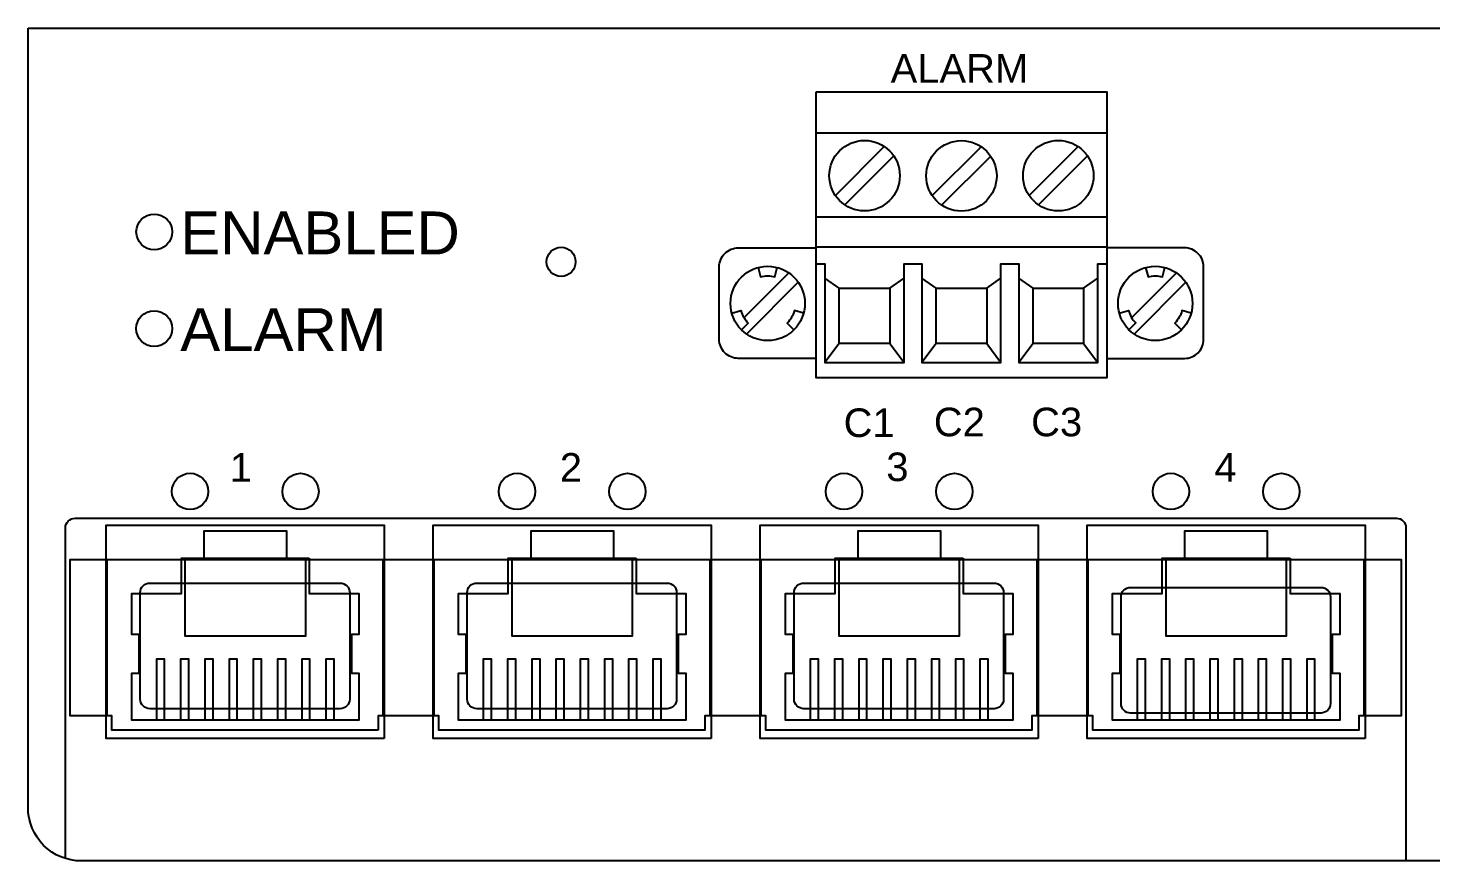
# Model space of a CAD drawing. Extents: x 1.6 to 47.5, y 0.5 to 34.6.
# Drawn here: x 25.876 to 28.773, y 10.649 to 12.369 of the extents above; entities that cross this region are included whole.
import ezdxf

# ---------------------------------------------------------------- set-up
doc = ezdxf.new("R2010")
doc.units = 0
doc.header["$MEASUREMENT"] = 0
for name, color, linetype in [('5_01__AAAA__NONE', 7, 'CONTINUOUS'), ('5_02__CCCC___4__10-100-100', 7, 'CONTINUOUS'), ('6_00______DWG_', 7, 'CONTINUOUS')]:
    doc.layers.add(name, color=color, linetype=linetype)
doc.styles.add('ARIAL', font='arial.ttf')

msp = doc.modelspace()

# ---------------------------------------------------------------- linework, layer by layer
at = {"layer": '5_01__AAAA__NONE'}
msp.add_lwpolyline([(26.5991, 10.9187), (26.0495, 10.9187), (26.0495, 10.9486), (25.9635, 10.9486), (25.9635, 11.271), (28.7115, 11.271), (28.7115, 10.9486), (28.6241, 10.9486), (28.6241, 10.9187), (28.0745, 10.9187), (28.0745, 10.9486), (27.9492, 10.9486), (27.9492, 10.9187), (27.3995, 10.9187), (27.3995, 10.9486), (27.2741, 10.9486), (27.2741, 10.9187), (26.7245, 10.9187), (26.7245, 10.9486), (26.5991, 10.9486)], close=True, dxfattribs=at)
for points in [[(26.0393, 11.271), (26.0393, 10.9486)], [(26.6093, 11.271), (26.6093, 10.9486)], [(26.7143, 11.271), (26.7143, 10.9486)], [(27.2843, 11.271), (27.2843, 10.9486)], [(27.3893, 11.271), (27.3893, 10.9486)], [(27.9593, 11.271), (27.9593, 10.9486)], [(28.0643, 11.271), (28.0643, 10.9486)], [(28.6343, 11.271), (28.6343, 10.9486)]]:
    msp.add_lwpolyline(points, dxfattribs=at)
for points in [[(26.1278, 11.2225), (26.5209, 11.2225, -0.414007), (26.5405, 11.2028), (26.5405, 10.9827, -0.414214), (26.5209, 10.963), (26.1278, 10.963, -0.41442), (26.1081, 10.9827), (26.1081, 11.2028, -0.414214)], [(26.8028, 11.2225), (27.1959, 11.2225, -0.414007), (27.2155, 11.2028), (27.2155, 10.9827, -0.414214), (27.1959, 10.963), (26.8028, 10.963, -0.41442), (26.7831, 10.9827), (26.7831, 11.2028, -0.414214)], [(27.4778, 11.2225), (27.8709, 11.2225, -0.414007), (27.8905, 11.2028), (27.8905, 10.9827, -0.414214), (27.8709, 10.963), (27.4778, 10.963, -0.41442), (27.4581, 10.9827), (27.4581, 11.2028, -0.414214)], [(28.1528, 11.2135), (28.5459, 11.2135, -0.414007), (28.5655, 11.1938), (28.5655, 10.9737, -0.414214), (28.5459, 10.954), (28.1528, 10.954, -0.41442), (28.1331, 10.9737), (28.1331, 11.1938, -0.414214)]]:
    msp.add_lwpolyline(points, format="xyb", close=True, dxfattribs=at)
at = {"layer": '5_02__CCCC___4__10-100-100'}
for points in [[(26.6118, 10.9017), (26.0381, 10.9017), (26.0381, 11.3421), (26.6118, 11.3421)], [(27.2869, 10.9017), (26.7131, 10.9017), (26.7131, 11.3421), (27.2869, 11.3421)], [(27.9619, 10.9017), (27.3881, 10.9017), (27.3881, 11.3421), (27.9619, 11.3421)], [(28.6369, 10.9017), (28.0631, 10.9017), (28.0631, 11.3421), (28.6369, 11.3421)]]:
    msp.add_lwpolyline(points, close=True, dxfattribs=at)
for points in [[(26.24, 11.274), (26.24, 11.33), (26.41, 11.33), (26.41, 11.274)], [(26.915, 11.274), (26.915, 11.33), (27.085, 11.33), (27.085, 11.274)], [(27.59, 11.274), (27.59, 11.33), (27.76, 11.33), (27.76, 11.274)], [(28.265, 11.274), (28.265, 11.33), (28.435, 11.33), (28.435, 11.274)], [(26.457, 11.274), (26.457, 11.201), (26.5595, 11.201), (26.5595, 11.1165), (26.544, 11.1165), (26.544, 11.0365), (26.5595, 11.0365), (26.5595, 10.939), (26.0905, 10.939), (26.0905, 11.0365), (26.106, 11.0365), (26.106, 11.1165), (26.0905, 11.1165), (26.0905, 11.201), (26.193, 11.201), (26.193, 11.274), (26.457, 11.274)], [(26.449, 11.274), (26.449, 11.113), (26.201, 11.113), (26.201, 11.274)], [(27.132, 11.274), (27.132, 11.201), (27.2345, 11.201), (27.2345, 11.1165), (27.219, 11.1165), (27.219, 11.0365), (27.2345, 11.0365), (27.2345, 10.939), (26.7655, 10.939), (26.7655, 11.0365), (26.781, 11.0365), (26.781, 11.1165), (26.7655, 11.1165), (26.7655, 11.201), (26.868, 11.201), (26.868, 11.274), (27.132, 11.274)], [(27.124, 11.274), (27.124, 11.113), (26.876, 11.113), (26.876, 11.274)], [(27.807, 11.274), (27.807, 11.201), (27.9095, 11.201), (27.9095, 11.1165), (27.894, 11.1165), (27.894, 11.0365), (27.9095, 11.0365), (27.9095, 10.939), (27.4405, 10.939), (27.4405, 11.0365), (27.456, 11.0365), (27.456, 11.1165), (27.4405, 11.1165), (27.4405, 11.201), (27.543, 11.201), (27.543, 11.274), (27.807, 11.274)], [(27.799, 11.274), (27.799, 11.113), (27.551, 11.113), (27.551, 11.274)], [(28.482, 11.274), (28.482, 11.201), (28.5845, 11.201), (28.5845, 11.1165), (28.569, 11.1165), (28.569, 11.0365), (28.5845, 11.0365), (28.5845, 10.939), (28.1155, 10.939), (28.1155, 11.0365), (28.131, 11.0365), (28.131, 11.1165), (28.1155, 11.1165), (28.1155, 11.201), (28.218, 11.201), (28.218, 11.274), (28.482, 11.274)], [(28.474, 11.274), (28.474, 11.113), (28.226, 11.113), (28.226, 11.274)], [(26.1421, 10.939), (26.1421, 11.066), (26.1578, 11.066), (26.1578, 10.939)], [(26.1921, 10.939), (26.1921, 11.066), (26.2078, 11.066), (26.2078, 10.939)], [(26.2421, 10.939), (26.2421, 11.066), (26.2578, 11.066), (26.2578, 10.939)], [(26.2921, 10.939), (26.2921, 11.066), (26.3078, 11.066), (26.3078, 10.939)], [(26.3421, 10.939), (26.3421, 11.066), (26.3578, 11.066), (26.3578, 10.939)], [(26.3921, 10.939), (26.3921, 11.066), (26.4078, 11.066), (26.4078, 10.939)], [(26.4421, 10.939), (26.4421, 11.066), (26.4578, 11.066), (26.4578, 10.939)], [(26.4921, 10.939), (26.4921, 11.066), (26.5078, 11.066), (26.5078, 10.939)], [(26.8171, 10.939), (26.8171, 11.066), (26.8328, 11.066), (26.8328, 10.939)], [(26.8671, 10.939), (26.8671, 11.066), (26.8828, 11.066), (26.8828, 10.939)], [(26.9171, 10.939), (26.9171, 11.066), (26.9328, 11.066), (26.9328, 10.939)], [(26.9671, 10.939), (26.9671, 11.066), (26.9828, 11.066), (26.9828, 10.939)], [(27.0171, 10.939), (27.0171, 11.066), (27.0328, 11.066), (27.0328, 10.939)], [(27.0671, 10.939), (27.0671, 11.066), (27.0828, 11.066), (27.0828, 10.939)], [(27.1171, 10.939), (27.1171, 11.066), (27.1328, 11.066), (27.1328, 10.939)], [(27.1671, 10.939), (27.1671, 11.066), (27.1828, 11.066), (27.1828, 10.939)], [(27.4921, 10.939), (27.4921, 11.066), (27.5078, 11.066), (27.5078, 10.939)], [(27.5421, 10.939), (27.5421, 11.066), (27.5578, 11.066), (27.5578, 10.939)], [(27.5921, 10.939), (27.5921, 11.066), (27.6078, 11.066), (27.6078, 10.939)], [(27.6421, 10.939), (27.6421, 11.066), (27.6578, 11.066), (27.6578, 10.939)], [(27.6921, 10.939), (27.6921, 11.066), (27.7078, 11.066), (27.7078, 10.939)], [(27.7421, 10.939), (27.7421, 11.066), (27.7578, 11.066), (27.7578, 10.939)], [(27.7921, 10.939), (27.7921, 11.066), (27.8078, 11.066), (27.8078, 10.939)], [(27.8421, 10.939), (27.8421, 11.066), (27.8578, 11.066), (27.8578, 10.939)], [(28.1671, 10.939), (28.1671, 11.066), (28.1828, 11.066), (28.1828, 10.939)], [(28.2171, 10.939), (28.2171, 11.066), (28.2328, 11.066), (28.2328, 10.939)], [(28.2671, 10.939), (28.2671, 11.066), (28.2828, 11.066), (28.2828, 10.939)], [(28.3171, 10.939), (28.3171, 11.066), (28.3328, 11.066), (28.3328, 10.939)], [(28.3671, 10.939), (28.3671, 11.066), (28.3828, 11.066), (28.3828, 10.939)], [(28.4171, 10.939), (28.4171, 11.066), (28.4328, 11.066), (28.4328, 10.939)], [(28.4671, 10.939), (28.4671, 11.066), (28.4828, 11.066), (28.4828, 10.939)], [(28.5171, 10.939), (28.5171, 11.066), (28.5328, 11.066), (28.5328, 10.939)]]:
    msp.add_lwpolyline(points, dxfattribs=at)
at = {"layer": '6_00______DWG_'}
msp.add_lwpolyline([(25.8765, 12.3686), (43.1265, 12.3686), (43.1252, 10.7417, -0.369627), (43.0165, 10.6486), (25.9865, 10.6486, -0.414214), (25.8765, 10.7586)], format="xyb", close=True, dxfattribs=at)
for points in [[(27.5035, 12.237), (28.1035, 12.237), (28.1035, 11.6464), (27.5035, 11.6464)], [(27.5513, 11.8317), (27.6557, 11.8317), (27.6557, 11.7173), (27.5513, 11.7173)], [(27.7513, 11.8317), (27.8557, 11.8317), (27.8557, 11.7173), (27.7513, 11.7173)], [(27.9513, 11.8317), (28.0557, 11.8317), (28.0557, 11.7173), (27.9513, 11.7173)]]:
    msp.add_lwpolyline(points, close=True, dxfattribs=at)
for points in [[(27.5035, 12.1523), (28.1035, 12.1523)], [(27.5432, 12.0229), (27.6443, 12.1241)], [(27.7432, 12.0225), (27.8444, 12.1236)], [(27.9432, 12.0229), (28.0443, 12.1241)], [(27.6638, 12.1046), (27.5627, 12.0034)], [(27.8639, 12.1041), (27.7627, 12.003)], [(28.0638, 12.1046), (27.9627, 12.0034)], [(27.5035, 11.9785), (28.1035, 11.9785)], [(27.5035, 11.9169), (28.1035, 11.9169)], [(27.5035, 11.8814), (27.5218, 11.8814), (27.5218, 11.6779), (27.6852, 11.6779), (27.6852, 11.8814), (27.7218, 11.8814), (27.7218, 11.6779), (27.8852, 11.6779), (27.8852, 11.8814), (27.9218, 11.8814), (27.9218, 11.6779), (28.0852, 11.6779), (28.0852, 11.8814), (28.1035, 11.8814)], [(27.4472, 11.863), (27.3546, 11.7705)], [(27.5513, 11.8317), (27.5218, 11.8524)], [(27.6557, 11.8317), (27.6852, 11.8524)], [(27.7513, 11.8317), (27.7218, 11.8524)], [(27.8557, 11.8317), (27.8852, 11.8524)], [(27.9513, 11.8317), (27.9218, 11.8524)], [(28.0557, 11.8317), (28.0852, 11.8524)], [(28.2474, 11.863), (28.1548, 11.7705)], [(27.4667, 11.8435), (27.3599, 11.7367)], [(28.2669, 11.8435), (28.1601, 11.7367)], [(27.5513, 11.7173), (27.5218, 11.6779)], [(27.6557, 11.7173), (27.6852, 11.6779)], [(27.7513, 11.7173), (27.7218, 11.6779)], [(27.8557, 11.7173), (27.8852, 11.6779)], [(27.9513, 11.7173), (27.9218, 11.6779)], [(28.0557, 11.7173), (28.0852, 11.6779)]]:
    msp.add_lwpolyline(points, dxfattribs=at)
for points in [[(27.5035, 11.6864), (27.3429, 11.6864, -0.414288), (27.3035, 11.7258), (27.3035, 11.8754, -0.414278), (27.3429, 11.9147), (27.5035, 11.9147)], [(28.1035, 11.6864), (28.2641, 11.6864, 0.414288), (28.3035, 11.7258), (28.3035, 11.8754, 0.414278), (28.2641, 11.9147), (28.1035, 11.9147)], [(27.3836, 11.874), (27.3887, 11.855, -0.131863), (27.4183, 11.855), (27.4234, 11.874)], [(28.1839, 11.874), (28.1889, 11.855, -0.131863), (28.2185, 11.855), (28.2236, 11.874)], [(27.3292, 11.7799), (27.3484, 11.7851, 0.131615), (27.3631, 11.7595), (27.3492, 11.7456)], [(27.4777, 11.78), (27.4587, 11.7851, -0.131826), (27.4439, 11.7595), (27.4578, 11.7456)], [(28.1294, 11.7799), (28.1486, 11.7852, 0.131615), (28.1633, 11.7596), (28.1494, 11.7456)], [(28.2779, 11.78), (28.2589, 11.7851, -0.131826), (28.2441, 11.7595), (28.258, 11.7456)], [(25.9536, 10.6536), (25.9536, 11.3365, -0.414419), (25.9735, 11.3563), (28.7015, 11.3563, -0.414398), (28.7213, 11.3365), (28.7213, 10.6486)]]:
    msp.add_lwpolyline(points, format="xyb", dxfattribs=at)
for centre, radius in [((27.6035, 12.0637), 0.0728), ((27.8035, 12.0633), 0.0728), ((28.0035, 12.0637), 0.0728), ((26.137, 11.9476), 0.037), ((26.977, 11.8858), 0.03), ((27.4035, 11.7999), 0.0768), ((28.2037, 11.7999), 0.0768), ((26.1369, 11.7479), 0.037), ((26.211, 11.4117), 0.0375), ((26.439, 11.4116), 0.0375), ((26.886, 11.4117), 0.0375), ((27.114, 11.4116), 0.0375), ((27.561, 11.4117), 0.0375), ((27.789, 11.4116), 0.0375), ((28.236, 11.4117), 0.0375), ((28.464, 11.4116), 0.0375)]:
    msp.add_circle(centre, radius, dxfattribs=at)

# ---------------------------------------------------------------- texts
at = {"layer": '6_00______DWG_', "style": 'ARIAL'}
for s, height, p in [('ALARM', 0.059, (27.6574, 12.2558)), ('ENABLED', 0.0885, (26.1908, 11.9013)), ('ALARM', 0.0885, (26.1908, 11.7016)), ('C1', 0.059, (27.5603, 11.5241)), ('C2', 0.059, (27.7465, 11.5256)), ('C3', 0.059, (27.9474, 11.5256)), ('1', 0.059, (26.2928, 11.4319)), ('2', 0.059, (26.9744, 11.4319)), ('3', 0.059, (27.6484, 11.433)), ('4', 0.059, (28.3258, 11.4319))]:
    msp.add_text(s, height=height, dxfattribs=at).set_placement(p)

doc.saveas('drawing.dxf')
